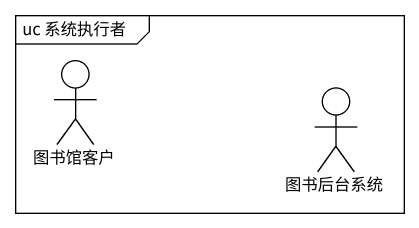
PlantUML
@startuml
mainframe uc 系统执行者
actor 图书馆客户
actor 图书后台系统
@enduml
